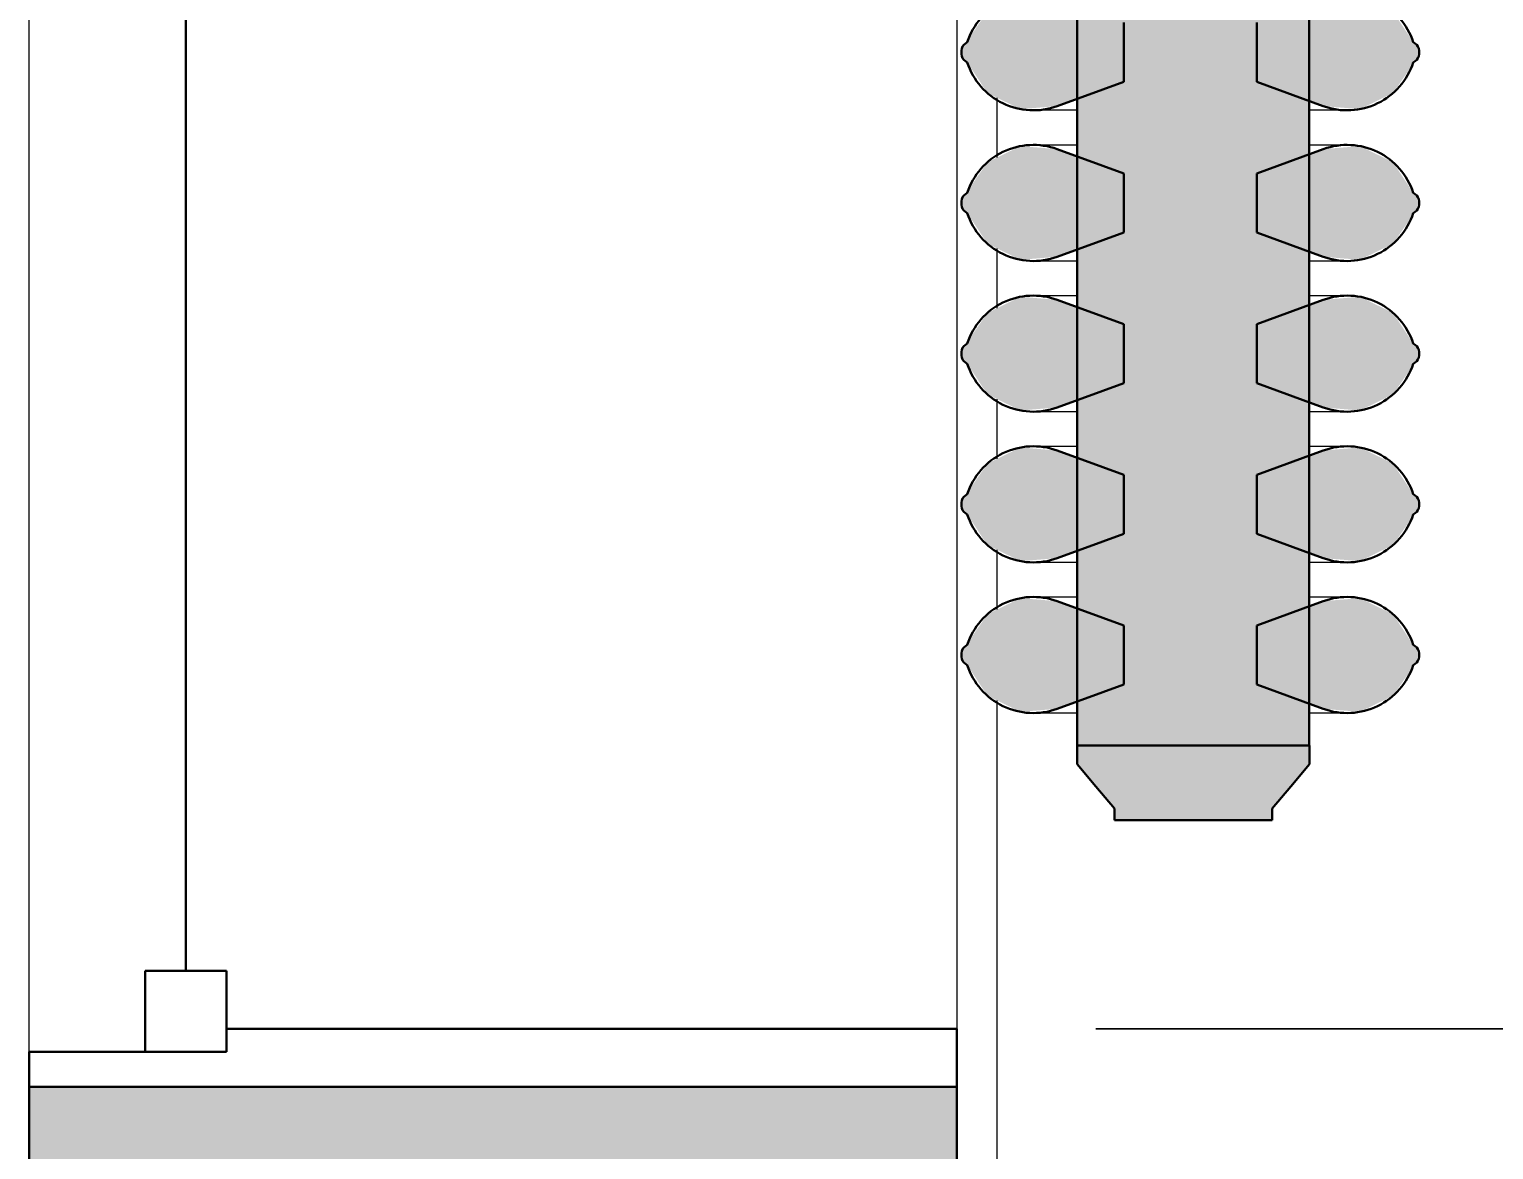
# Model space of a CAD drawing. Header units: inches. Extents: x -1287 to 1590, y -3558 to 989.
# Drawn here: x -1035.06 to -1003.49, y 603.01 to 627.18 of the extents above; entities that cross this region are included whole.
import ezdxf

# ---------------------------------------------------------------- set-up
doc = ezdxf.new("R2010")
doc.units = ezdxf.units.IN
doc.header["$MEASUREMENT"] = 0
for name, color, linetype, lineweight in [('A-ANNO-DIMS', 211, 'Continuous', 9), ('A-ANNO-DIMS-48', 211, 'Continuous', 9), ('A-FLOR', 192, 'Continuous', 18), ('A-GENM', 13, 'Continuous', 9), ('A-GLAZ', 151, 'Continuous', 18), ('A-WALL', 113, 'Continuous', 18), ('A-WALL-PATT', 111, 'Continuous', 18)]:
    doc.layers.add(name, color=color, linetype=linetype, lineweight=lineweight)
doc.styles.add('Swis721 Lt BT', font='swissl.ttf', dxfattribs={"height": 4.5})
doc.dimstyles.new('OTJ_-_3_32__Linear', dxfattribs={"dimscale": 12, "dimtxt": 4.748918, "dimasz": 0.1875, "dimexe": 0.375, "dimexo": 0.25, "dimgap": 0.25, "dimtad": 1, "dimdec": 1, "dimrnd": 0.5, "dimzin": 3, "dimdsep": 46, "dimlunit": 4, "dimtxsty": 'Swis721 Lt BT', "dimblk1": 'OBLIQUE', "dimblk2": 'OBLIQUE', "dimsah": 1, "dimcen": 0.09, "dimdle": 0.375, "dimazin": 0, "dimtfac": 1, "dimtdec": 4, "dimtix": 1, "dimtmove": 0, "dimatfit": 3, "dimfxl": 1, "dimtvp": 1, "dimtfill": 1, "dimfrac": 2, "dimtolj": 1, "dimtzin": 0, "dimarcsym": 2})

# ---------------------------------------------------------------- blocks, each defined once
blk = doc.blocks.new('Double Hung - side window 4_ X 6_ 3_ H-6972878-1st Floor Construction')
at = {"layer": 'A-GLAZ', "color": 8, "lineweight": 30}
for p, q in [((-18.75, 10), (-18, 10)), ((-18, 5.75), (-18, 10)), ((-18, 7.5), (-18, 5.75)), ((-18, 7.5), (-16.25, 7.5)), ((-16.25, 7.5), (-16.25, 5.75)), ((-16.25, 6.625), (16.25, 6.625)), ((-18, 5.75), (-16.25, 5.75)), ((-18, 5.75), (-17.5, 5.75)), ((-17.5, -10), (-17.5, 5.75)), ((-17.5, -10), (-18.75, -10))]:
    blk.add_line(p, q, dxfattribs=at)
blk = doc.blocks.new('Cast_Iron_Radiator_8182 - Cast_Iron_Radiator_8182-V46-1st Floor Construction')
at = {"layer": 'A-GENM'}
h = blk.add_hatch(color=7, dxfattribs=at)
h.paths.add_polyline_path([(1.976, -3.66), (1.911, -2.87), (1.389, -1.435), (0.111, -1.435), (-0.411, -2.87), (-0.476, -3.66), (-0.129, -4.372), (0.557, -4.848), (0.624, -4.91), (0.787, -4.933), (0.876, -4.91), (0.968, -4.809), (1.629, -4.372), (1.855, -3.909)], flags=0)
h.paths.add_polyline_path([(1.976, 3.66), (1.629, 4.372), (0.943, 4.848), (0.876, 4.91), (0.713, 4.933), (0.624, 4.91), (0.532, 4.809), (-0.129, 4.372), (-0.476, 3.66), (-0.411, 2.87), (0.111, 1.435), (1.389, 1.435), (1.911, 2.87)], flags=0)
h = blk.add_hatch(color=7, dxfattribs=at)
h.paths.add_polyline_path([(5.226, -3.66), (5.161, -2.87), (4.639, -1.435), (3.361, -1.435), (2.839, -2.87), (2.774, -3.66), (3.121, -4.372), (3.807, -4.848), (3.874, -4.91), (4.037, -4.933), (4.126, -4.91), (4.218, -4.809), (4.879, -4.372), (5.105, -3.909)], flags=0)
h.paths.add_polyline_path([(5.226, 3.66), (4.879, 4.372), (4.193, 4.848), (4.126, 4.91), (3.963, 4.933), (3.874, 4.91), (3.782, 4.809), (3.121, 4.372), (2.774, 3.66), (2.839, 2.87), (3.361, 1.435), (4.639, 1.435), (5.161, 2.87)], flags=0)
h = blk.add_hatch(color=7, dxfattribs=at)
h.paths.add_polyline_path([(8.476, -3.66), (8.411, -2.87), (7.889, -1.435), (6.611, -1.435), (6.089, -2.87), (6.024, -3.66), (6.371, -4.372), (7.057, -4.848), (7.124, -4.91), (7.287, -4.933), (7.376, -4.91), (7.468, -4.809), (8.129, -4.372), (8.355, -3.909)], flags=0)
h.paths.add_polyline_path([(8.476, 3.66), (8.129, 4.372), (7.443, 4.848), (7.376, 4.91), (7.213, 4.933), (7.124, 4.91), (7.032, 4.809), (6.371, 4.372), (6.024, 3.66), (6.089, 2.87), (6.611, 1.435), (7.889, 1.435), (8.411, 2.87)], flags=0)
h = blk.add_hatch(color=7, dxfattribs=at)
h.paths.add_polyline_path([(11.726, 3.66), (11.379, 4.372), (10.693, 4.848), (10.626, 4.91), (10.463, 4.933), (10.374, 4.91), (10.282, 4.809), (9.621, 4.372), (9.274, 3.66), (9.339, 2.87), (9.861, 1.435), (11.139, 1.435), (11.661, 2.87)], flags=0)
h.paths.add_polyline_path([(11.726, -3.66), (11.661, -2.87), (11.139, -1.435), (9.861, -1.435), (9.339, -2.87), (9.274, -3.66), (9.621, -4.372), (10.307, -4.848), (10.374, -4.91), (10.537, -4.933), (10.626, -4.91), (10.718, -4.809), (11.379, -4.372), (11.605, -3.909)], flags=0)
h = blk.add_hatch(color=7, dxfattribs=at)
h.paths.add_polyline_path([(14.976, -3.66), (14.911, -2.87), (14.389, -1.435), (13.111, -1.435), (12.589, -2.87), (12.524, -3.66), (12.871, -4.372), (13.557, -4.848), (13.624, -4.91), (13.787, -4.933), (13.876, -4.91), (13.968, -4.809), (14.629, -4.372), (14.855, -3.909)], flags=0)
h.paths.add_polyline_path([(14.976, 3.66), (14.629, 4.372), (13.943, 4.848), (13.876, 4.91), (13.713, 4.933), (13.624, 4.91), (13.532, 4.809), (12.871, 4.372), (12.524, 3.66), (12.589, 2.87), (13.111, 1.435), (14.389, 1.435), (14.911, 2.87)], flags=0)
for points in [[(15.702, -2.438), (15.702, 2.561), (-7.179, 2.561), (-7.179, -2.438), (11.735, -2.438)], [(17.314, -1.634), (17.314, 1.77), (17.064, 1.77), (16.106, 2.574), (15.702, 2.574), (15.702, -2.438), (16.106, -2.438), (17.064, -1.634)]]:
    blk.add_hatch(color=7, dxfattribs=at).paths.add_polyline_path(points, flags=0)
at = {"layer": 'A-GENM', "color": 8, "lineweight": 30}
for p, q in [((0.557, 4.848), (0.532, 4.809)), ((0.787, 4.933), (0.713, 4.933)), ((0.968, 4.809), (0.943, 4.848)), ((3.807, 4.848), (3.782, 4.809)), ((4.037, 4.933), (3.963, 4.933)), ((4.218, 4.809), (4.193, 4.848)), ((7.057, 4.848), (7.032, 4.809)), ((7.287, 4.933), (7.213, 4.933)), ((7.468, 4.809), (7.443, 4.848)), ((10.307, 4.848), (10.282, 4.809)), ((10.537, 4.933), (10.463, 4.933)), ((10.718, 4.809), (10.693, 4.848)), ((13.557, 4.848), (13.532, 4.809)), ((13.787, 4.933), (13.713, 4.933)), ((13.968, 4.809), (13.943, 4.848)), ((1.389, 1.435), (1.911, 2.87)), ((2.839, 2.87), (3.361, 1.435)), ((4.639, 1.435), (5.161, 2.87)), ((6.089, 2.87), (6.611, 1.435)), ((7.889, 1.435), (8.411, 2.87)), ((9.339, 2.87), (9.861, 1.435)), ((11.139, 1.435), (11.661, 2.87)), ((12.589, 2.87), (13.111, 1.435)), ((14.389, 1.435), (14.911, 2.87)), ((15.702, 2.561), (-7.179, 2.561)), ((16.106, 2.574), (15.702, 2.574)), ((15.702, 2.574), (15.702, -2.438)), ((15.702, -2.438), (15.702, 2.561)), ((17.314, 1.77), (17.064, 1.77)), ((17.314, -1.634), (17.314, 1.77)), ((0.111, 1.435), (1.389, 1.435)), ((3.361, 1.435), (4.639, 1.435)), ((6.611, 1.435), (7.889, 1.435)), ((9.861, 1.435), (11.139, 1.435)), ((13.111, 1.435), (14.389, 1.435)), ((1.389, -1.435), (0.111, -1.435)), ((1.911, -2.87), (1.389, -1.435)), ((3.361, -1.435), (2.839, -2.87)), ((4.639, -1.435), (3.361, -1.435)), ((5.161, -2.87), (4.639, -1.435)), ((6.611, -1.435), (6.089, -2.87)), ((7.889, -1.435), (6.611, -1.435)), ((8.411, -2.87), (7.889, -1.435)), ((9.861, -1.435), (9.339, -2.87)), ((11.139, -1.435), (9.861, -1.435)), ((11.661, -2.87), (11.139, -1.435)), ((13.111, -1.435), (12.589, -2.87)), ((14.389, -1.435), (13.111, -1.435)), ((14.911, -2.87), (14.389, -1.435)), ((17.064, -1.634), (17.314, -1.634)), ((-7.179, -2.438), (15.702, -2.438)), ((15.702, -2.438), (16.106, -2.438)), ((0.532, -4.809), (0.557, -4.848)), ((0.713, -4.933), (0.787, -4.933)), ((0.943, -4.848), (0.968, -4.809)), ((3.782, -4.809), (3.807, -4.848)), ((3.963, -4.933), (4.037, -4.933)), ((4.193, -4.848), (4.218, -4.809)), ((7.032, -4.809), (7.057, -4.848)), ((7.213, -4.933), (7.287, -4.933)), ((7.443, -4.848), (7.468, -4.809)), ((10.282, -4.809), (10.307, -4.848)), ((10.463, -4.933), (10.537, -4.933)), ((10.693, -4.848), (10.718, -4.809)), ((13.532, -4.809), (13.557, -4.848)), ((13.713, -4.933), (13.787, -4.933)), ((13.943, -4.848), (13.968, -4.809))]:
    blk.add_line(p, q, dxfattribs=at)
at = {"layer": 'A-GENM', "flags": 128}
for points in [[(0.239, 4.677), (0.291, 4.706), (0.345, 4.733), (0.399, 4.758), (0.455, 4.781), (0.511, 4.802), (0.532, 4.809)], [(0.557, 4.848), (0.562, 4.854), (0.566, 4.86), (0.571, 4.866), (0.575, 4.872), (0.581, 4.877), (0.586, 4.882), (0.591, 4.887), (0.597, 4.892), (0.603, 4.896), (0.609, 4.901), (0.615, 4.905), (0.622, 4.909), (0.628, 4.912), (0.635, 4.915), (0.642, 4.918), (0.649, 4.921), (0.656, 4.924), (0.663, 4.926), (0.67, 4.928), (0.677, 4.929), (0.684, 4.93), (0.692, 4.931), (0.699, 4.932), (0.707, 4.933), (0.713, 4.933)], [(0.787, 4.933), (0.794, 4.932), (0.802, 4.932), (0.809, 4.931), (0.817, 4.93), (0.824, 4.929), (0.831, 4.927), (0.838, 4.925), (0.845, 4.923), (0.852, 4.921), (0.859, 4.918), (0.866, 4.915), (0.873, 4.912), (0.879, 4.908), (0.886, 4.904), (0.892, 4.9), (0.898, 4.896), (0.904, 4.891), (0.909, 4.887), (0.915, 4.882), (0.92, 4.876), (0.925, 4.871), (0.93, 4.865), (0.935, 4.859), (0.939, 4.854), (0.943, 4.848)], [(0.968, 4.809), (1.025, 4.789), (1.081, 4.767), (1.135, 4.743), (1.189, 4.716), (1.242, 4.688), (1.294, 4.657), (1.344, 4.624), (1.393, 4.59), (1.441, 4.553), (1.487, 4.515), (1.531, 4.474), (1.574, 4.432), (1.615, 4.389), (1.654, 4.343), (1.692, 4.296), (1.727, 4.248), (1.761, 4.198), (1.793, 4.147), (1.822, 4.095), (1.849, 4.042), (1.875, 3.987), (1.898, 3.932), (1.919, 3.876), (1.937, 3.819), (1.953, 3.761), (1.967, 3.703), (1.979, 3.644), (1.988, 3.585), (1.995, 3.525), (2, 3.465), (2.002, 3.405), (2.002, 3.383)], [(2.748, 3.383), (2.749, 3.443), (2.753, 3.503), (2.759, 3.563), (2.767, 3.622), (2.778, 3.681), (2.791, 3.74), (2.807, 3.798), (2.824, 3.855), (2.844, 3.911), (2.867, 3.967), (2.891, 4.022), (2.918, 4.076), (2.946, 4.128), (2.977, 4.18), (3.01, 4.23), (3.045, 4.279), (3.082, 4.326), (3.12, 4.372), (3.161, 4.416), (3.203, 4.459), (3.247, 4.5), (3.292, 4.539), (3.339, 4.576), (3.388, 4.612), (3.438, 4.645), (3.489, 4.677), (3.541, 4.706), (3.595, 4.733), (3.649, 4.758), (3.705, 4.781), (3.761, 4.802), (3.782, 4.809)], [(3.807, 4.848), (3.812, 4.854), (3.816, 4.86), (3.821, 4.866), (3.825, 4.872), (3.831, 4.877), (3.836, 4.882), (3.841, 4.887), (3.847, 4.892), (3.853, 4.896), (3.859, 4.901), (3.865, 4.905), (3.872, 4.909), (3.878, 4.912), (3.885, 4.915), (3.892, 4.918), (3.899, 4.921), (3.906, 4.924), (3.913, 4.926), (3.92, 4.928), (3.927, 4.929), (3.934, 4.93), (3.942, 4.931), (3.949, 4.932), (3.957, 4.933), (3.963, 4.933)], [(4.037, 4.933), (4.044, 4.932), (4.052, 4.932), (4.059, 4.931), (4.067, 4.93), (4.074, 4.929), (4.081, 4.927), (4.088, 4.925), (4.095, 4.923), (4.102, 4.921), (4.109, 4.918), (4.116, 4.915), (4.123, 4.912), (4.129, 4.908), (4.136, 4.904), (4.142, 4.9), (4.148, 4.896), (4.154, 4.891), (4.159, 4.887), (4.165, 4.882), (4.17, 4.876), (4.175, 4.871), (4.18, 4.865), (4.185, 4.859), (4.189, 4.854), (4.193, 4.848)], [(4.218, 4.809), (4.275, 4.789), (4.331, 4.767), (4.385, 4.743), (4.439, 4.716), (4.492, 4.688), (4.544, 4.657), (4.594, 4.624), (4.643, 4.59), (4.691, 4.553), (4.737, 4.515), (4.781, 4.474), (4.824, 4.432), (4.865, 4.389), (4.904, 4.343), (4.942, 4.296), (4.977, 4.248), (5.011, 4.198), (5.043, 4.147), (5.072, 4.095), (5.099, 4.042), (5.125, 3.987), (5.148, 3.932), (5.169, 3.876), (5.187, 3.819), (5.203, 3.761), (5.217, 3.703), (5.229, 3.644), (5.238, 3.585), (5.245, 3.525), (5.25, 3.465), (5.252, 3.405), (5.252, 3.383)], [(5.998, 3.383), (5.999, 3.443), (6.003, 3.503), (6.009, 3.563), (6.017, 3.622), (6.028, 3.681), (6.041, 3.74), (6.057, 3.798), (6.074, 3.855), (6.094, 3.911), (6.117, 3.967), (6.141, 4.022), (6.168, 4.076), (6.196, 4.128), (6.227, 4.18), (6.26, 4.23), (6.295, 4.279), (6.332, 4.326), (6.37, 4.372), (6.411, 4.416), (6.453, 4.459), (6.497, 4.5), (6.542, 4.539), (6.589, 4.576), (6.638, 4.612), (6.688, 4.645), (6.739, 4.677), (6.791, 4.706), (6.845, 4.733), (6.899, 4.758), (6.955, 4.781), (7.011, 4.802), (7.032, 4.809)], [(7.057, 4.848), (7.062, 4.854), (7.066, 4.86), (7.071, 4.866), (7.075, 4.872), (7.081, 4.877), (7.086, 4.882), (7.091, 4.887), (7.097, 4.892), (7.103, 4.896), (7.109, 4.901), (7.115, 4.905), (7.122, 4.909), (7.128, 4.912), (7.135, 4.915), (7.142, 4.918), (7.149, 4.921), (7.156, 4.924), (7.163, 4.926), (7.17, 4.928), (7.177, 4.929), (7.184, 4.93), (7.192, 4.931), (7.199, 4.932), (7.207, 4.933), (7.213, 4.933)], [(7.287, 4.933), (7.294, 4.932), (7.302, 4.932), (7.309, 4.931), (7.317, 4.93), (7.324, 4.929), (7.331, 4.927), (7.338, 4.925), (7.345, 4.923), (7.352, 4.921), (7.359, 4.918), (7.366, 4.915), (7.373, 4.912), (7.379, 4.908), (7.386, 4.904), (7.392, 4.9), (7.398, 4.896), (7.404, 4.891), (7.409, 4.887), (7.415, 4.882), (7.42, 4.876), (7.425, 4.871), (7.43, 4.865), (7.435, 4.859), (7.439, 4.854), (7.443, 4.848)], [(7.468, 4.809), (7.525, 4.789), (7.581, 4.767), (7.635, 4.743), (7.689, 4.716), (7.742, 4.688), (7.794, 4.657), (7.844, 4.624), (7.893, 4.59), (7.941, 4.553), (7.987, 4.515), (8.031, 4.474), (8.074, 4.432), (8.115, 4.389), (8.154, 4.343), (8.192, 4.296), (8.227, 4.248), (8.261, 4.198), (8.293, 4.147), (8.322, 4.095), (8.349, 4.042), (8.375, 3.987), (8.398, 3.932), (8.419, 3.876), (8.437, 3.819), (8.453, 3.761), (8.467, 3.703), (8.479, 3.644), (8.488, 3.585), (8.495, 3.525), (8.5, 3.465), (8.502, 3.405), (8.502, 3.383)], [(9.248, 3.383), (9.249, 3.443), (9.253, 3.503), (9.259, 3.563), (9.267, 3.622), (9.278, 3.681), (9.291, 3.74), (9.307, 3.798), (9.324, 3.855), (9.344, 3.911), (9.367, 3.967), (9.391, 4.022), (9.418, 4.076), (9.446, 4.128), (9.477, 4.18), (9.51, 4.23), (9.545, 4.279), (9.582, 4.326), (9.62, 4.372), (9.661, 4.416), (9.703, 4.459), (9.747, 4.5), (9.792, 4.539), (9.839, 4.576), (9.888, 4.612), (9.938, 4.645), (9.989, 4.677), (10.041, 4.706), (10.095, 4.733), (10.149, 4.758), (10.205, 4.781), (10.261, 4.802), (10.282, 4.809)], [(10.307, 4.848), (10.312, 4.854), (10.316, 4.86), (10.321, 4.866), (10.325, 4.872), (10.331, 4.877), (10.336, 4.882), (10.341, 4.887), (10.347, 4.892), (10.353, 4.896), (10.359, 4.901), (10.365, 4.905), (10.372, 4.909), (10.378, 4.912), (10.385, 4.915), (10.392, 4.918), (10.399, 4.921), (10.406, 4.924), (10.413, 4.926), (10.42, 4.928), (10.427, 4.929), (10.434, 4.93), (10.442, 4.931), (10.449, 4.932), (10.457, 4.933), (10.463, 4.933)], [(10.537, 4.933), (10.544, 4.932), (10.552, 4.932), (10.559, 4.931), (10.567, 4.93), (10.574, 4.929), (10.581, 4.927), (10.588, 4.925), (10.595, 4.923), (10.602, 4.921), (10.609, 4.918), (10.616, 4.915), (10.623, 4.912), (10.629, 4.908), (10.636, 4.904), (10.642, 4.9), (10.648, 4.896), (10.654, 4.891), (10.659, 4.887), (10.665, 4.882), (10.67, 4.876), (10.675, 4.871), (10.68, 4.865), (10.685, 4.859), (10.689, 4.854), (10.693, 4.848)], [(10.718, 4.809), (10.775, 4.789), (10.831, 4.767), (10.885, 4.743), (10.939, 4.716), (10.992, 4.688), (11.044, 4.657), (11.094, 4.624), (11.143, 4.59), (11.191, 4.553), (11.237, 4.515), (11.281, 4.474), (11.324, 4.432), (11.365, 4.389), (11.404, 4.343), (11.442, 4.296), (11.477, 4.248), (11.511, 4.198), (11.543, 4.147), (11.572, 4.095), (11.599, 4.042), (11.625, 3.987), (11.648, 3.932), (11.669, 3.876), (11.687, 3.819), (11.703, 3.761), (11.717, 3.703), (11.729, 3.644), (11.738, 3.585), (11.745, 3.525), (11.75, 3.465), (11.752, 3.405), (11.752, 3.383)], [(12.498, 3.383), (12.499, 3.443), (12.503, 3.503), (12.509, 3.563), (12.517, 3.622), (12.528, 3.681), (12.541, 3.74), (12.557, 3.798), (12.574, 3.855), (12.594, 3.911), (12.617, 3.967), (12.641, 4.022), (12.668, 4.076), (12.696, 4.128), (12.727, 4.18), (12.76, 4.23), (12.795, 4.279), (12.832, 4.326), (12.87, 4.372), (12.911, 4.416), (12.953, 4.459), (12.997, 4.5), (13.042, 4.539), (13.089, 4.576), (13.138, 4.612), (13.188, 4.645), (13.239, 4.677), (13.291, 4.706), (13.345, 4.733), (13.399, 4.758), (13.455, 4.781), (13.511, 4.802), (13.532, 4.809)], [(13.557, 4.848), (13.562, 4.854), (13.566, 4.86), (13.571, 4.866), (13.575, 4.872), (13.581, 4.877), (13.586, 4.882), (13.591, 4.887), (13.597, 4.892), (13.603, 4.896), (13.609, 4.901), (13.615, 4.905), (13.622, 4.909), (13.628, 4.912), (13.635, 4.915), (13.642, 4.918), (13.649, 4.921), (13.656, 4.924), (13.663, 4.926), (13.67, 4.928), (13.677, 4.929), (13.684, 4.93), (13.692, 4.931), (13.699, 4.932), (13.707, 4.933), (13.713, 4.933)], [(13.787, 4.933), (13.794, 4.932), (13.802, 4.932), (13.809, 4.931), (13.817, 4.93), (13.824, 4.929), (13.831, 4.927), (13.838, 4.925), (13.845, 4.923), (13.852, 4.921), (13.859, 4.918), (13.866, 4.915), (13.873, 4.912), (13.879, 4.908), (13.886, 4.904), (13.892, 4.9), (13.898, 4.896), (13.904, 4.891), (13.909, 4.887), (13.915, 4.882), (13.92, 4.876), (13.925, 4.871), (13.93, 4.865), (13.935, 4.859), (13.939, 4.854), (13.943, 4.848)], [(13.968, 4.809), (14.025, 4.789), (14.081, 4.767), (14.135, 4.743), (14.189, 4.716), (14.242, 4.688), (14.294, 4.657), (14.344, 4.624), (14.393, 4.59), (14.441, 4.553), (14.487, 4.515), (14.531, 4.474), (14.574, 4.432), (14.615, 4.389), (14.654, 4.343), (14.692, 4.296), (14.727, 4.248), (14.761, 4.198), (14.793, 4.147), (14.822, 4.095), (14.849, 4.042), (14.875, 3.987), (14.898, 3.932), (14.919, 3.876), (14.937, 3.819), (14.953, 3.761), (14.967, 3.703), (14.979, 3.644), (14.988, 3.585), (14.995, 3.525), (15, 3.465), (15.002, 3.405), (15.002, 3.383)], [(2.002, 3.383), (2.002, 3.381), (2.002, 3.375), (2.002, 3.366), (2.002, 3.353), (2.002, 3.336), (2.002, 3.315), (2.002, 3.29), (2.002, 3.262), (2.002, 3.23), (2.002, 3.195), (2.002, 3.156), (2.002, 3.114), (2.002, 3.068), (2.002, 3.019), (2.002, 2.967), (2.002, 2.911), (2.002, 2.853), (2.002, 2.792), (2.002, 2.727), (2.002, 2.66), (2.002, 2.591), (2.002, 2.561)], [(2.748, 2.571), (2.748, 2.642), (2.748, 2.71), (2.748, 2.775), (2.748, 2.837), (2.748, 2.896), (2.748, 2.952), (2.748, 3.005), (2.748, 3.055), (2.748, 3.102), (2.748, 3.145), (2.748, 3.185), (2.748, 3.221), (2.748, 3.254), (2.748, 3.283), (2.748, 3.309), (2.748, 3.33), (2.748, 3.348), (2.748, 3.363), (2.748, 3.373), (2.748, 3.38), (2.748, 3.383), (2.748, 3.383)], [(5.252, 3.383), (5.252, 3.381), (5.252, 3.375), (5.252, 3.366), (5.252, 3.353), (5.252, 3.336), (5.252, 3.315), (5.252, 3.29), (5.252, 3.262), (5.252, 3.23), (5.252, 3.195), (5.252, 3.156), (5.252, 3.114), (5.252, 3.068), (5.252, 3.019), (5.252, 2.967), (5.252, 2.911), (5.252, 2.853), (5.252, 2.792), (5.252, 2.727), (5.252, 2.66), (5.252, 2.591), (5.252, 2.561)], [(5.998, 2.571), (5.998, 2.642), (5.998, 2.71), (5.998, 2.775), (5.998, 2.837), (5.998, 2.896), (5.998, 2.952), (5.998, 3.005), (5.998, 3.055), (5.998, 3.102), (5.998, 3.145), (5.998, 3.185), (5.998, 3.221), (5.998, 3.254), (5.998, 3.283), (5.998, 3.309), (5.998, 3.33), (5.998, 3.348), (5.998, 3.363), (5.998, 3.373), (5.998, 3.38), (5.998, 3.383), (5.998, 3.383)], [(8.502, 3.383), (8.502, 3.381), (8.502, 3.375), (8.502, 3.366), (8.502, 3.353), (8.502, 3.336), (8.502, 3.315), (8.502, 3.29), (8.502, 3.262), (8.502, 3.23), (8.502, 3.195), (8.502, 3.156), (8.502, 3.114), (8.502, 3.068), (8.502, 3.019), (8.502, 2.967), (8.502, 2.911), (8.502, 2.853), (8.502, 2.792), (8.502, 2.727), (8.502, 2.66), (8.502, 2.591), (8.502, 2.561)], [(9.248, 2.571), (9.248, 2.642), (9.248, 2.71), (9.248, 2.775), (9.248, 2.837), (9.248, 2.896), (9.248, 2.952), (9.248, 3.005), (9.248, 3.055), (9.248, 3.102), (9.248, 3.145), (9.248, 3.185), (9.248, 3.221), (9.248, 3.254), (9.248, 3.283), (9.248, 3.309), (9.248, 3.33), (9.248, 3.348), (9.248, 3.363), (9.248, 3.373), (9.248, 3.38), (9.248, 3.383), (9.248, 3.383)], [(11.752, 3.383), (11.752, 3.381), (11.752, 3.375), (11.752, 3.366), (11.752, 3.353), (11.752, 3.336), (11.752, 3.315), (11.752, 3.29), (11.752, 3.262), (11.752, 3.23), (11.752, 3.195), (11.752, 3.156), (11.752, 3.114), (11.752, 3.068), (11.752, 3.019), (11.752, 2.967), (11.752, 2.911), (11.752, 2.853), (11.752, 2.792), (11.752, 2.727), (11.752, 2.66), (11.752, 2.591), (11.752, 2.561)], [(12.498, 2.571), (12.498, 2.642), (12.498, 2.71), (12.498, 2.775), (12.498, 2.837), (12.498, 2.896), (12.498, 2.952), (12.498, 3.005), (12.498, 3.055), (12.498, 3.102), (12.498, 3.145), (12.498, 3.185), (12.498, 3.221), (12.498, 3.254), (12.498, 3.283), (12.498, 3.309), (12.498, 3.33), (12.498, 3.348), (12.498, 3.363), (12.498, 3.373), (12.498, 3.38), (12.498, 3.383), (12.498, 3.383)], [(15.002, 3.383), (15.002, 3.381), (15.002, 3.375), (15.002, 3.366), (15.002, 3.353), (15.002, 3.336), (15.002, 3.315), (15.002, 3.29), (15.002, 3.262), (15.002, 3.23), (15.002, 3.195), (15.002, 3.156), (15.002, 3.114), (15.002, 3.068), (15.002, 3.019), (15.002, 2.967), (15.002, 2.911), (15.002, 2.853), (15.002, 2.792), (15.002, 2.727), (15.002, 2.66), (15.002, 2.591), (15.002, 2.561)], [(2.002, -2.438), (2.002, -2.498), (2.002, -2.571), (2.002, -2.642), (2.002, -2.71), (2.002, -2.775), (2.002, -2.837), (2.002, -2.896), (2.002, -2.952), (2.002, -3.005), (2.002, -3.055), (2.002, -3.102), (2.002, -3.145), (2.002, -3.185), (2.002, -3.221), (2.002, -3.254), (2.002, -3.283), (2.002, -3.309), (2.002, -3.33), (2.002, -3.348), (2.002, -3.363), (2.002, -3.373), (2.002, -3.38), (2.002, -3.383), (2.002, -3.383)], [(2.748, -3.383), (2.748, -3.381), (2.748, -3.375), (2.748, -3.366), (2.748, -3.353), (2.748, -3.336), (2.748, -3.315), (2.748, -3.29), (2.748, -3.262), (2.748, -3.23), (2.748, -3.195), (2.748, -3.156), (2.748, -3.114), (2.748, -3.068), (2.748, -3.019), (2.748, -2.967), (2.748, -2.911), (2.748, -2.853), (2.748, -2.792), (2.748, -2.727), (2.748, -2.66), (2.748, -2.591), (2.748, -2.518), (2.748, -2.444)], [(5.252, -2.438), (5.252, -2.498), (5.252, -2.571), (5.252, -2.642), (5.252, -2.71), (5.252, -2.775), (5.252, -2.837), (5.252, -2.896), (5.252, -2.952), (5.252, -3.005), (5.252, -3.055), (5.252, -3.102), (5.252, -3.145), (5.252, -3.185), (5.252, -3.221), (5.252, -3.254), (5.252, -3.283), (5.252, -3.309), (5.252, -3.33), (5.252, -3.348), (5.252, -3.363), (5.252, -3.373), (5.252, -3.38), (5.252, -3.383), (5.252, -3.383)], [(5.998, -3.383), (5.998, -3.381), (5.998, -3.375), (5.998, -3.366), (5.998, -3.353), (5.998, -3.336), (5.998, -3.315), (5.998, -3.29), (5.998, -3.262), (5.998, -3.23), (5.998, -3.195), (5.998, -3.156), (5.998, -3.114), (5.998, -3.068), (5.998, -3.019), (5.998, -2.967), (5.998, -2.911), (5.998, -2.853), (5.998, -2.792), (5.998, -2.727), (5.998, -2.66), (5.998, -2.591), (5.998, -2.518), (5.998, -2.444)], [(8.502, -2.438), (8.502, -2.498), (8.502, -2.571), (8.502, -2.642), (8.502, -2.71), (8.502, -2.775), (8.502, -2.837), (8.502, -2.896), (8.502, -2.952), (8.502, -3.005), (8.502, -3.055), (8.502, -3.102), (8.502, -3.145), (8.502, -3.185), (8.502, -3.221), (8.502, -3.254), (8.502, -3.283), (8.502, -3.309), (8.502, -3.33), (8.502, -3.348), (8.502, -3.363), (8.502, -3.373), (8.502, -3.38), (8.502, -3.383), (8.502, -3.383)], [(9.248, -3.383), (9.248, -3.381), (9.248, -3.375), (9.248, -3.366), (9.248, -3.353), (9.248, -3.336), (9.248, -3.315), (9.248, -3.29), (9.248, -3.262), (9.248, -3.23), (9.248, -3.195), (9.248, -3.156), (9.248, -3.114), (9.248, -3.068), (9.248, -3.019), (9.248, -2.967), (9.248, -2.911), (9.248, -2.853), (9.248, -2.792), (9.248, -2.727), (9.248, -2.66), (9.248, -2.591), (9.248, -2.518), (9.248, -2.444)], [(11.752, -2.438), (11.752, -2.498), (11.752, -2.571), (11.752, -2.642), (11.752, -2.71), (11.752, -2.775), (11.752, -2.837), (11.752, -2.896), (11.752, -2.952), (11.752, -3.005), (11.752, -3.055), (11.752, -3.102), (11.752, -3.145), (11.752, -3.185), (11.752, -3.221), (11.752, -3.254), (11.752, -3.283), (11.752, -3.309), (11.752, -3.33), (11.752, -3.348), (11.752, -3.363), (11.752, -3.373), (11.752, -3.38), (11.752, -3.383), (11.752, -3.383)], [(12.498, -3.383), (12.498, -3.381), (12.498, -3.375), (12.498, -3.366), (12.498, -3.353), (12.498, -3.336), (12.498, -3.315), (12.498, -3.29), (12.498, -3.262), (12.498, -3.23), (12.498, -3.195), (12.498, -3.156), (12.498, -3.114), (12.498, -3.068), (12.498, -3.019), (12.498, -2.967), (12.498, -2.911), (12.498, -2.853), (12.498, -2.792), (12.498, -2.727), (12.498, -2.66), (12.498, -2.591), (12.498, -2.518), (12.498, -2.444)], [(15.002, -2.438), (15.002, -2.498), (15.002, -2.571), (15.002, -2.642), (15.002, -2.71), (15.002, -2.775), (15.002, -2.837), (15.002, -2.896), (15.002, -2.952), (15.002, -3.005), (15.002, -3.055), (15.002, -3.102), (15.002, -3.145), (15.002, -3.185), (15.002, -3.221), (15.002, -3.254), (15.002, -3.283), (15.002, -3.309), (15.002, -3.33), (15.002, -3.348), (15.002, -3.363), (15.002, -3.373), (15.002, -3.38), (15.002, -3.383), (15.002, -3.383)], [(0.532, -4.809), (0.475, -4.789), (0.419, -4.767), (0.365, -4.743), (0.311, -4.716), (0.258, -4.688), (0.206, -4.657)], [(2.002, -3.383), (2.001, -3.443), (1.997, -3.503), (1.991, -3.563), (1.983, -3.622), (1.972, -3.681), (1.959, -3.74), (1.943, -3.798), (1.926, -3.855), (1.906, -3.911), (1.883, -3.967), (1.859, -4.022), (1.832, -4.076), (1.804, -4.128), (1.773, -4.18), (1.74, -4.23), (1.705, -4.279), (1.668, -4.326), (1.63, -4.372), (1.589, -4.416), (1.547, -4.459), (1.503, -4.5), (1.458, -4.539), (1.411, -4.576), (1.362, -4.612), (1.312, -4.645), (1.261, -4.677), (1.209, -4.706), (1.155, -4.733), (1.101, -4.758), (1.045, -4.781), (0.989, -4.802), (0.968, -4.809)], [(3.782, -4.809), (3.725, -4.789), (3.669, -4.767), (3.615, -4.743), (3.561, -4.716), (3.508, -4.688), (3.456, -4.657), (3.406, -4.624), (3.357, -4.59), (3.309, -4.553), (3.263, -4.515), (3.219, -4.474), (3.176, -4.432), (3.135, -4.389), (3.096, -4.343), (3.058, -4.296), (3.023, -4.248), (2.989, -4.198), (2.957, -4.147), (2.928, -4.095), (2.901, -4.042), (2.875, -3.987), (2.852, -3.932), (2.831, -3.876), (2.813, -3.819), (2.797, -3.761), (2.783, -3.703), (2.771, -3.644), (2.762, -3.585), (2.755, -3.525), (2.75, -3.465), (2.748, -3.405), (2.748, -3.383)], [(5.252, -3.383), (5.251, -3.443), (5.247, -3.503), (5.241, -3.563), (5.233, -3.622), (5.222, -3.681), (5.209, -3.74), (5.193, -3.798), (5.176, -3.855), (5.156, -3.911), (5.133, -3.967), (5.109, -4.022), (5.082, -4.076), (5.054, -4.128), (5.023, -4.18), (4.99, -4.23), (4.955, -4.279), (4.918, -4.326), (4.88, -4.372), (4.839, -4.416), (4.797, -4.459), (4.753, -4.5), (4.708, -4.539), (4.661, -4.576), (4.612, -4.612), (4.562, -4.645), (4.511, -4.677), (4.459, -4.706), (4.405, -4.733), (4.351, -4.758), (4.295, -4.781), (4.239, -4.802), (4.218, -4.809)], [(7.032, -4.809), (6.975, -4.789), (6.919, -4.767), (6.865, -4.743), (6.811, -4.716), (6.758, -4.688), (6.706, -4.657), (6.656, -4.624), (6.607, -4.59), (6.559, -4.553), (6.513, -4.515), (6.469, -4.474), (6.426, -4.432), (6.385, -4.389), (6.346, -4.343), (6.308, -4.296), (6.273, -4.248), (6.239, -4.198), (6.207, -4.147), (6.178, -4.095), (6.151, -4.042), (6.125, -3.987), (6.102, -3.932), (6.081, -3.876), (6.063, -3.819), (6.047, -3.761), (6.033, -3.703), (6.021, -3.644), (6.012, -3.585), (6.005, -3.525), (6, -3.465), (5.998, -3.405), (5.998, -3.383)], [(8.502, -3.383), (8.501, -3.443), (8.497, -3.503), (8.491, -3.563), (8.483, -3.622), (8.472, -3.681), (8.459, -3.74), (8.443, -3.798), (8.426, -3.855), (8.406, -3.911), (8.383, -3.967), (8.359, -4.022), (8.332, -4.076), (8.304, -4.128), (8.273, -4.18), (8.24, -4.23), (8.205, -4.279), (8.168, -4.326), (8.13, -4.372), (8.089, -4.416), (8.047, -4.459), (8.003, -4.5), (7.958, -4.539), (7.911, -4.576), (7.862, -4.612), (7.812, -4.645), (7.761, -4.677), (7.709, -4.706), (7.655, -4.733), (7.601, -4.758), (7.545, -4.781), (7.489, -4.802), (7.468, -4.809)], [(10.282, -4.809), (10.225, -4.789), (10.169, -4.767), (10.115, -4.743), (10.061, -4.716), (10.008, -4.688), (9.956, -4.657), (9.906, -4.624), (9.857, -4.59), (9.809, -4.553), (9.763, -4.515), (9.719, -4.474), (9.676, -4.432), (9.635, -4.389), (9.596, -4.343), (9.558, -4.296), (9.523, -4.248), (9.489, -4.198), (9.457, -4.147), (9.428, -4.095), (9.401, -4.042), (9.375, -3.987), (9.352, -3.932), (9.331, -3.876), (9.313, -3.819), (9.297, -3.761), (9.283, -3.703), (9.271, -3.644), (9.262, -3.585), (9.255, -3.525), (9.25, -3.465), (9.248, -3.405), (9.248, -3.383)], [(11.752, -3.383), (11.751, -3.443), (11.747, -3.503), (11.741, -3.563), (11.733, -3.622), (11.722, -3.681), (11.709, -3.74), (11.693, -3.798), (11.676, -3.855), (11.656, -3.911), (11.633, -3.967), (11.609, -4.022), (11.582, -4.076), (11.554, -4.128), (11.523, -4.18), (11.49, -4.23), (11.455, -4.279), (11.418, -4.326), (11.38, -4.372), (11.339, -4.416), (11.297, -4.459), (11.253, -4.5), (11.208, -4.539), (11.161, -4.576), (11.112, -4.612), (11.062, -4.645), (11.011, -4.677), (10.959, -4.706), (10.905, -4.733), (10.851, -4.758), (10.795, -4.781), (10.739, -4.802), (10.718, -4.809)], [(13.532, -4.809), (13.475, -4.789), (13.419, -4.767), (13.365, -4.743), (13.311, -4.716), (13.258, -4.688), (13.206, -4.657), (13.156, -4.624), (13.107, -4.59), (13.059, -4.553), (13.013, -4.515), (12.969, -4.474), (12.926, -4.432), (12.885, -4.389), (12.846, -4.343), (12.808, -4.296), (12.773, -4.248), (12.739, -4.198), (12.707, -4.147), (12.678, -4.095), (12.651, -4.042), (12.625, -3.987), (12.602, -3.932), (12.581, -3.876), (12.563, -3.819), (12.547, -3.761), (12.533, -3.703), (12.521, -3.644), (12.512, -3.585), (12.505, -3.525), (12.5, -3.465), (12.498, -3.405), (12.498, -3.383)], [(15.002, -3.383), (15.001, -3.443), (14.997, -3.503), (14.991, -3.563), (14.983, -3.622), (14.972, -3.681), (14.959, -3.74), (14.943, -3.798), (14.926, -3.855), (14.906, -3.911), (14.883, -3.967), (14.859, -4.022), (14.832, -4.076), (14.804, -4.128), (14.773, -4.18), (14.74, -4.23), (14.705, -4.279), (14.668, -4.326), (14.63, -4.372), (14.589, -4.416), (14.547, -4.459), (14.503, -4.5), (14.458, -4.539), (14.411, -4.576), (14.362, -4.612), (14.312, -4.645), (14.261, -4.677), (14.209, -4.706), (14.155, -4.733), (14.101, -4.758), (14.045, -4.781), (13.989, -4.802), (13.968, -4.809)], [(0.713, -4.933), (0.706, -4.932), (0.698, -4.932), (0.691, -4.931), (0.683, -4.93), (0.676, -4.929), (0.669, -4.927), (0.662, -4.925), (0.655, -4.923), (0.648, -4.921), (0.641, -4.918), (0.634, -4.915), (0.627, -4.912), (0.621, -4.908), (0.614, -4.904), (0.608, -4.9), (0.602, -4.896), (0.596, -4.891), (0.591, -4.887), (0.585, -4.882), (0.58, -4.876), (0.575, -4.871), (0.57, -4.865), (0.565, -4.859), (0.561, -4.854), (0.557, -4.848)], [(0.943, -4.848), (0.938, -4.854), (0.934, -4.86), (0.929, -4.866), (0.925, -4.872), (0.919, -4.877), (0.914, -4.882), (0.909, -4.887), (0.903, -4.892), (0.897, -4.896), (0.891, -4.901), (0.885, -4.905), (0.878, -4.909), (0.872, -4.912), (0.865, -4.915), (0.858, -4.918), (0.851, -4.921), (0.844, -4.924), (0.837, -4.926), (0.83, -4.928), (0.823, -4.929), (0.816, -4.93), (0.808, -4.931), (0.801, -4.932), (0.793, -4.933), (0.787, -4.933)], [(3.963, -4.933), (3.956, -4.932), (3.948, -4.932), (3.941, -4.931), (3.933, -4.93), (3.926, -4.929), (3.919, -4.927), (3.912, -4.925), (3.905, -4.923), (3.898, -4.921), (3.891, -4.918), (3.884, -4.915), (3.877, -4.912), (3.871, -4.908), (3.864, -4.904), (3.858, -4.9), (3.852, -4.896), (3.846, -4.891), (3.841, -4.887), (3.835, -4.882), (3.83, -4.876), (3.825, -4.871), (3.82, -4.865), (3.815, -4.859), (3.811, -4.854), (3.807, -4.848)], [(4.193, -4.848), (4.188, -4.854), (4.184, -4.86), (4.179, -4.866), (4.175, -4.872), (4.169, -4.877), (4.164, -4.882), (4.159, -4.887), (4.153, -4.892), (4.147, -4.896), (4.141, -4.901), (4.135, -4.905), (4.128, -4.909), (4.122, -4.912), (4.115, -4.915), (4.108, -4.918), (4.101, -4.921), (4.094, -4.924), (4.087, -4.926), (4.08, -4.928), (4.073, -4.929), (4.066, -4.93), (4.058, -4.931), (4.051, -4.932), (4.043, -4.933), (4.037, -4.933)], [(7.213, -4.933), (7.206, -4.932), (7.198, -4.932), (7.191, -4.931), (7.183, -4.93), (7.176, -4.929), (7.169, -4.927), (7.162, -4.925), (7.155, -4.923), (7.148, -4.921), (7.141, -4.918), (7.134, -4.915), (7.127, -4.912), (7.121, -4.908), (7.114, -4.904), (7.108, -4.9), (7.102, -4.896), (7.096, -4.891), (7.091, -4.887), (7.085, -4.882), (7.08, -4.876), (7.075, -4.871), (7.07, -4.865), (7.065, -4.859), (7.061, -4.854), (7.057, -4.848)], [(7.443, -4.848), (7.438, -4.854), (7.434, -4.86), (7.429, -4.866), (7.425, -4.872), (7.419, -4.877), (7.414, -4.882), (7.409, -4.887), (7.403, -4.892), (7.397, -4.896), (7.391, -4.901), (7.385, -4.905), (7.378, -4.909), (7.372, -4.912), (7.365, -4.915), (7.358, -4.918), (7.351, -4.921), (7.344, -4.924), (7.337, -4.926), (7.33, -4.928), (7.323, -4.929), (7.316, -4.93), (7.308, -4.931), (7.301, -4.932), (7.293, -4.933), (7.287, -4.933)], [(10.463, -4.933), (10.456, -4.932), (10.448, -4.932), (10.441, -4.931), (10.433, -4.93), (10.426, -4.929), (10.419, -4.927), (10.412, -4.925), (10.405, -4.923), (10.398, -4.921), (10.391, -4.918), (10.384, -4.915), (10.377, -4.912), (10.371, -4.908), (10.364, -4.904), (10.358, -4.9), (10.352, -4.896), (10.346, -4.891), (10.341, -4.887), (10.335, -4.882), (10.33, -4.876), (10.325, -4.871), (10.32, -4.865), (10.315, -4.859), (10.311, -4.854), (10.307, -4.848)], [(10.693, -4.848), (10.688, -4.854), (10.684, -4.86), (10.679, -4.866), (10.675, -4.872), (10.669, -4.877), (10.664, -4.882), (10.659, -4.887), (10.653, -4.892), (10.647, -4.896), (10.641, -4.901), (10.635, -4.905), (10.628, -4.909), (10.622, -4.912), (10.615, -4.915), (10.608, -4.918), (10.601, -4.921), (10.594, -4.924), (10.587, -4.926), (10.58, -4.928), (10.573, -4.929), (10.566, -4.93), (10.558, -4.931), (10.551, -4.932), (10.543, -4.933), (10.537, -4.933)], [(13.713, -4.933), (13.706, -4.932), (13.698, -4.932), (13.691, -4.931), (13.683, -4.93), (13.676, -4.929), (13.669, -4.927), (13.662, -4.925), (13.655, -4.923), (13.648, -4.921), (13.641, -4.918), (13.634, -4.915), (13.627, -4.912), (13.621, -4.908), (13.614, -4.904), (13.608, -4.9), (13.602, -4.896), (13.596, -4.891), (13.591, -4.887), (13.585, -4.882), (13.58, -4.876), (13.575, -4.871), (13.57, -4.865), (13.565, -4.859), (13.561, -4.854), (13.557, -4.848)], [(13.943, -4.848), (13.938, -4.854), (13.934, -4.86), (13.929, -4.866), (13.925, -4.872), (13.919, -4.877), (13.914, -4.882), (13.909, -4.887), (13.903, -4.892), (13.897, -4.896), (13.891, -4.901), (13.885, -4.905), (13.878, -4.909), (13.872, -4.912), (13.865, -4.915), (13.858, -4.918), (13.851, -4.921), (13.844, -4.924), (13.837, -4.926), (13.83, -4.928), (13.823, -4.929), (13.816, -4.93), (13.808, -4.931), (13.801, -4.932), (13.793, -4.933), (13.787, -4.933)]]:
    blk.add_lwpolyline(points, dxfattribs=at)
at = {"layer": 'A-GENM', "color": 8, "lineweight": 30, "flags": 128}
for points in [[(17.064, 1.77), (16.585, 2.172), (16.106, 2.574)], [(16.106, -2.438), (16.585, -2.036), (17.064, -1.634)]]:
    blk.add_lwpolyline(points, dxfattribs=at)
at = {"layer": 'A-GENM', "color": 8, "lineweight": 30}
for centre, radius, start, end in [((0.998, 3.383), 1.5, 108.1106, 200), ((0.713, 4.747), 0.186, 90, 147), ((0.787, 4.747), 0.186, 33, 90), ((0.502, 3.383), 1.5, 340, 71.8894), ((4.248, 3.383), 1.5, 108.1106, 200), ((3.963, 4.747), 0.186, 90, 147), ((4.037, 4.747), 0.186, 33, 90), ((3.752, 3.383), 1.5, 340, 71.8894), ((7.498, 3.383), 1.5, 108.1106, 200), ((7.213, 4.747), 0.186, 90, 147), ((7.287, 4.747), 0.186, 33, 90), ((7.002, 3.383), 1.5, 340, 71.8894), ((10.748, 3.383), 1.5, 108.1106, 200), ((10.463, 4.747), 0.186, 90, 147), ((10.537, 4.747), 0.186, 33, 90), ((10.252, 3.383), 1.5, 340, 71.8894), ((13.998, 3.383), 1.5, 108.1106, 200), ((13.713, 4.747), 0.186, 90, 147), ((13.787, 4.747), 0.186, 33, 90), ((13.502, 3.383), 1.5, 340, 71.8894), ((0.998, -3.383), 1.5, 160, 251.8894), ((0.502, -3.383), 1.5, 288.1106, 20), ((4.248, -3.383), 1.5, 160, 251.8894), ((3.752, -3.383), 1.5, 288.1106, 20), ((7.498, -3.383), 1.5, 160, 251.8894), ((7.002, -3.383), 1.5, 288.1106, 20), ((10.748, -3.383), 1.5, 160, 251.8894), ((10.252, -3.383), 1.5, 288.1106, 20), ((13.998, -3.383), 1.5, 160, 251.8894), ((13.502, -3.383), 1.5, 288.1106, 20), ((0.713, -4.747), 0.186, 213, 270), ((0.787, -4.747), 0.186, 270, 327), ((3.963, -4.747), 0.186, 213, 270), ((4.037, -4.747), 0.186, 270, 327), ((7.213, -4.747), 0.186, 213, 270), ((7.287, -4.747), 0.186, 270, 327), ((10.463, -4.747), 0.186, 213, 270), ((10.537, -4.747), 0.186, 270, 327), ((13.713, -4.747), 0.186, 213, 270), ((13.787, -4.747), 0.186, 270, 327)]:
    blk.add_arc(centre, radius, start, end, dxfattribs=at)
blk = doc.blocks.new('DIMBLOCK59-1st Floor Construction')
at = {"layer": 'A-ANNO-DIMS-48'}
for p, q in [((-981.919, 610.124), (-981.919, 597.154)), ((-1012.062, 605.624), (-977.419, 605.624)), ((-981.919, 605.624), (-1012.062, 605.624)), ((-983.328, 601.654), (-977.419, 601.654)), ((-981.919, 601.654), (-983.328, 601.654))]:
    blk.add_line(p, q, dxfattribs=at)
at = {"layer": 'A-ANNO-DIMS-48', "lineweight": 50}
for p, q in [((-981.919, 605.624), (-983.044, 606.749)), ((-981.919, 605.624), (-980.794, 604.499)), ((-981.919, 601.654), (-983.044, 602.779)), ((-981.919, 601.654), (-980.794, 600.529))]:
    blk.add_line(p, q, dxfattribs=at)
at = {"layer": 'A-ANNO-DIMS-48', "color": 0, "insert": (-990.927, 601.151), "char_height": 4.5, "width": 5.97007, "attachment_point": 1, "rotation": 90, "line_spacing_factor": 1.005062, "style": 'Swis721 Lt BT', "bg_fill": 3, "box_fill_scale": 1.25, "bg_fill_color": 256, "bg_fill_true_color": 13158600, "bg_fill_transparency": 0}
blk.add_mtext('4"', dxfattribs=at)
blk = doc.blocks.new('_Oblique')
at = {"color": 0, "linetype": 'ByBlock', "lineweight": -2}
blk.add_line((-0.5, -0.5), (0.5, 0.5), dxfattribs=at)

msp = doc.modelspace()

# ---------------------------------------------------------------- hatches: boundary and pattern name
at = {"layer": 'A-WALL-PATT'}
h = msp.add_hatch(color=7, dxfattribs=at)
h.paths.add_polyline_path([(-1035.062, 16.255), (-1015.062, 16.255), (-1015.062, 96.005), (-1035.062, 96.005), (-1035.062, 17.581)], flags=0)
h.paths.add_polyline_path([(-1015.062, 133.505), (-1015.062, 216.005), (-1035.062, 216.005), (-1035.062, 133.505)], flags=0)
h.paths.add_polyline_path([(-1020.632, 253.505), (-1015.062, 253.505), (-1015.062, 342.005), (-1035.062, 342.005), (-1035.062, 253.505)], flags=0)
h.paths.add_polyline_path([(-1020.632, 379.505), (-1015.062, 379.505), (-1015.062, 468.124), (-1035.062, 468.124), (-1035.062, 379.505)], flags=0)
h.paths.add_polyline_path([(-1015.062, 505.624), (-1015.062, 604.374), (-1035.062, 604.374), (-1035.062, 505.624)], flags=0)
h.paths.add_polyline_path([(-1020.632, 641.874), (-1015.062, 641.874), (-1015.062, 729.874), (-1035.062, 729.874), (-1035.062, 641.874)], flags=0)
h.paths.add_polyline_path([(-1020.632, 767.374), (-1015.062, 767.374), (-1015.062, 789.874), (-1035.062, 789.874), (-1035.062, 767.374)], flags=0)

# ---------------------------------------------------------------- linework, layer by layer
at = {"layer": 'A-FLOR'}
for p, q in [((-1014.196, 625.705), (-1014.196, 624.415)), ((-1014.196, 622.455), (-1014.196, 621.165)), ((-1014.196, 619.205), (-1014.196, 617.915)), ((-1014.196, 615.955), (-1014.196, 614.665)), ((-1014.196, 612.705), (-1014.196, 601.654))]:
    msp.add_line(p, q, dxfattribs=at)
at = {"layer": 'A-WALL', "lineweight": 9}
for p, q in [((-1035.062, 604.374), (-1035.062, 641.874)), ((-1015.062, 641.874), (-1015.062, 604.374))]:
    msp.add_line(p, q, dxfattribs=at)
at = {"layer": 'A-WALL', "color": 8, "lineweight": 30}
for p, q in [((-1035.062, 604.374), (-1035.062, 584.568)), ((-1035.062, 604.374), (-1015.062, 604.374)), ((-1015.062, 604.374), (-1015.062, 505.624))]:
    msp.add_line(p, q, dxfattribs=at)

# ---------------------------------------------------------------- block references
at = {"layer": 'A-GENM', "rotation": 270.0000000000002}
msp.add_blockref('Cast_Iron_Radiator_8182 - Cast_Iron_Radiator_8182-V46-1st Floor Construction', (-1010.029, 627.435), dxfattribs=at)
at = {"layer": 'A-GLAZ', "rotation": 89.99999999999991}
msp.add_blockref('Double Hung - side window 4_ X 6_ 3_ H-6972878-1st Floor Construction', (-1025.062, 623.124), dxfattribs=at)

# ---------------------------------------------------------------- next in the draw order: dimensions: what is measured, and where the dimension line sits
at = {"layer": 'A-ANNO-DIMS'}
dim = msp.add_linear_dim(base=(-981.919, 601.654), p1=(-1015.062, 605.624), p2=(-980.328, 601.654), angle=90, dimstyle='OTJ_-_3_32__Linear', override={"dimpost": '<>', "dimfxl": 34.959703}, dxfattribs=at)
dim.commit()
dim.dimension.update_dxf_attribs({"geometry": 'DIMBLOCK59-1st Floor Construction', "text_midpoint": (-987.169, 603.639)})

doc.saveas('drawing.dxf')
